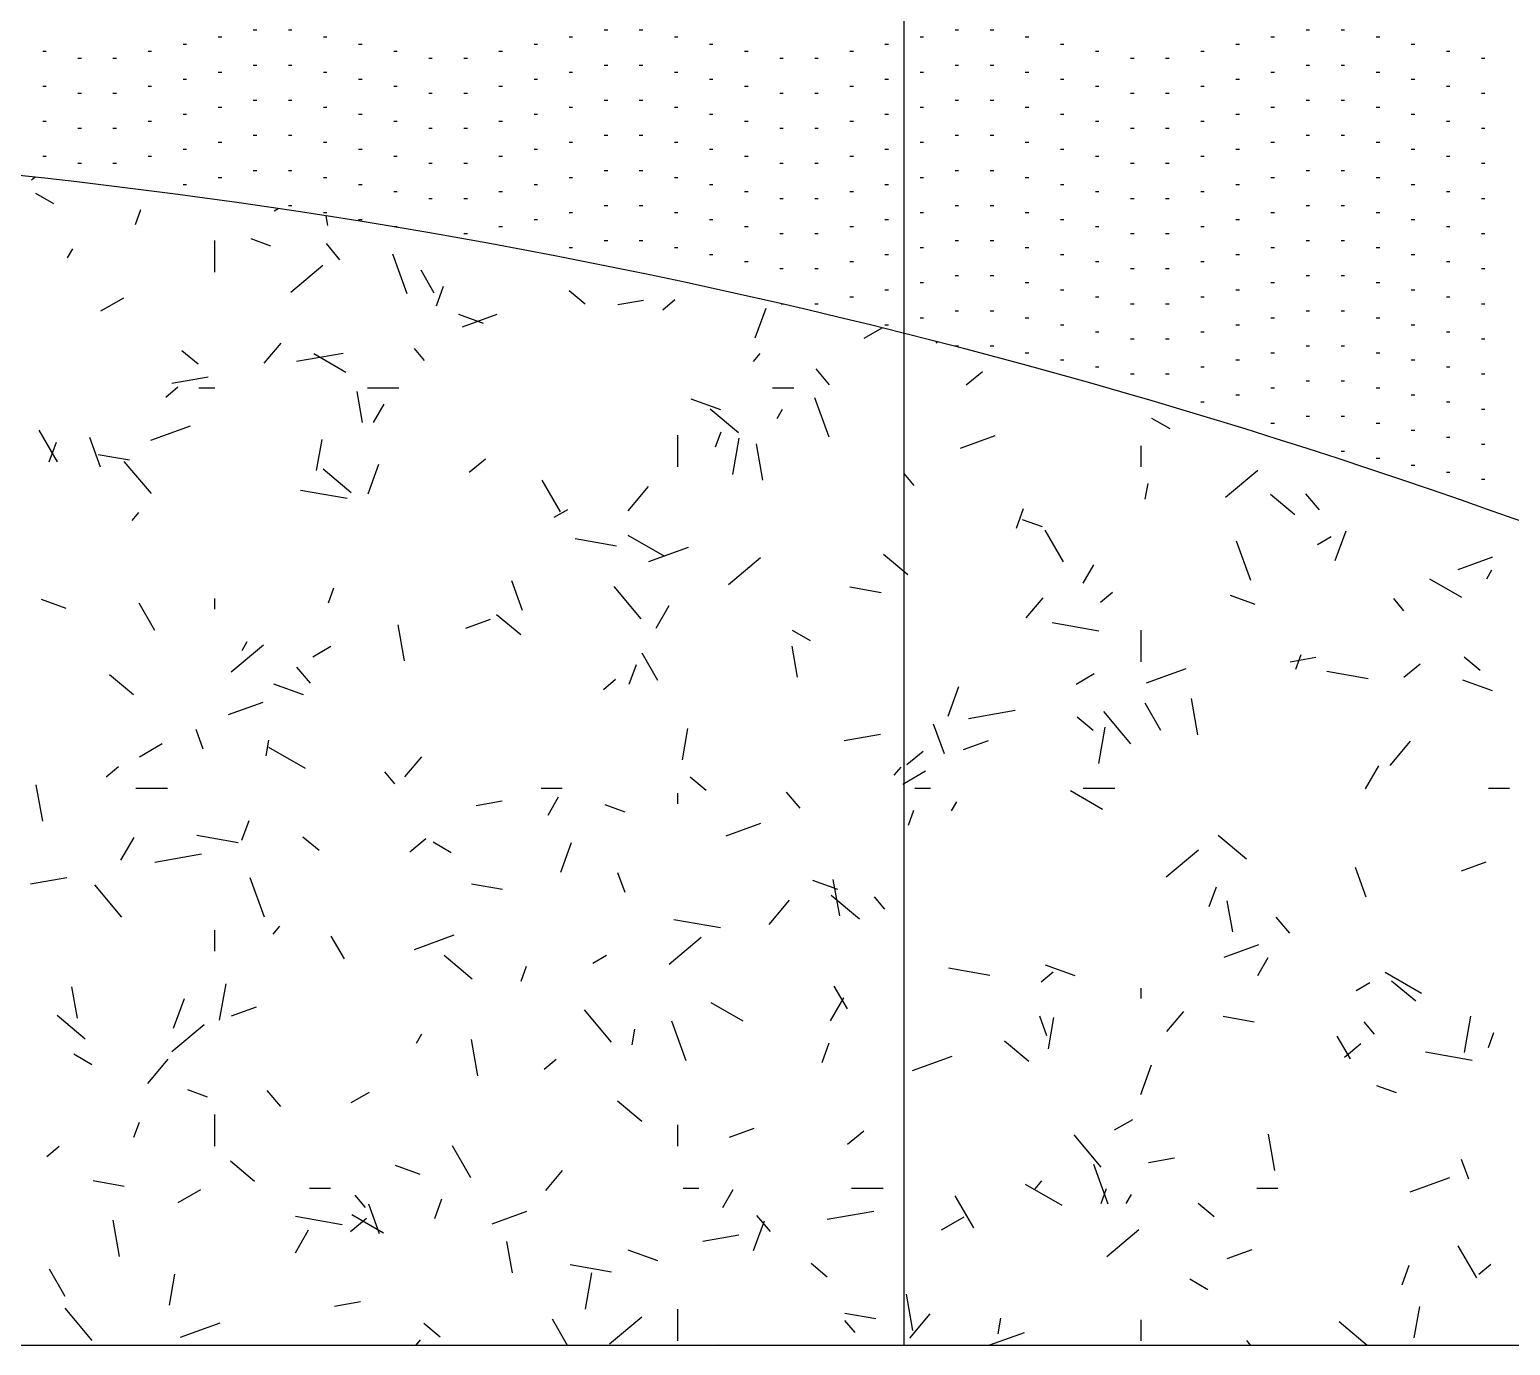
# Model space of a CAD drawing. Header units: inches. Extents: x -12530 to 36157, y 78659 to 110077.
# Drawn here: x 8826.1 to 8912.6, y 92373.4 to 92450.4 of the extents above; entities that cross this region are included whole.
import ezdxf

# ---------------------------------------------------------------- set-up
doc = ezdxf.new("R2010")
doc.units = ezdxf.units.IN
doc.header["$MEASUREMENT"] = 0
doc.layers.add('freecads.com', color=7, linetype='Continuous')

msp = doc.modelspace()

# ---------------------------------------------------------------- linework, layer by layer
at = {"layer": 'freecads.com', "ltscale": 0.4}
for p, q in [((8877.165, 92470.889), (8877.165, 92373.441)), ((8839.133, 92450.334), (8839.338, 92450.334)), ((8841.185, 92450.334), (8841.39, 92450.334)), ((8859.649, 92450.334), (8859.854, 92450.334)), ((8861.7, 92450.334), (8861.905, 92450.334)), ((8880.164, 92450.334), (8880.369, 92450.334)), ((8882.215, 92450.334), (8882.421, 92450.334)), ((8900.679, 92450.334), (8900.884, 92450.334)), ((8902.731, 92450.334), (8902.936, 92450.334)), ((8835.03, 92449.513), (8835.235, 92449.513)), ((8837.082, 92449.924), (8837.287, 92449.924)), ((8843.236, 92449.924), (8843.441, 92449.924)), ((8845.288, 92449.513), (8845.493, 92449.513)), ((8855.545, 92449.513), (8855.751, 92449.513)), ((8857.597, 92449.924), (8857.802, 92449.924)), ((8863.752, 92449.924), (8863.957, 92449.924)), ((8865.803, 92449.513), (8866.008, 92449.513)), ((8876.061, 92449.513), (8876.266, 92449.513)), ((8878.112, 92449.924), (8878.317, 92449.924)), ((8884.267, 92449.924), (8884.472, 92449.924)), ((8886.318, 92449.513), (8886.524, 92449.513)), ((8896.576, 92449.513), (8896.781, 92449.513)), ((8898.628, 92449.924), (8898.833, 92449.924)), ((8904.782, 92449.924), (8904.987, 92449.924)), ((8906.834, 92449.513), (8907.039, 92449.513)), ((8826.824, 92449.103), (8827.029, 92449.103)), ((8828.875, 92448.693), (8829.081, 92448.693)), ((8830.927, 92448.693), (8831.132, 92448.693)), ((8832.979, 92449.103), (8833.184, 92449.103)), ((8847.339, 92449.103), (8847.544, 92449.103)), ((8849.391, 92448.693), (8849.596, 92448.693)), ((8851.442, 92448.693), (8851.648, 92448.693)), ((8853.494, 92449.103), (8853.699, 92449.103)), ((8867.855, 92449.103), (8868.06, 92449.103)), ((8869.906, 92448.693), (8870.111, 92448.693)), ((8871.958, 92448.693), (8872.163, 92448.693)), ((8874.009, 92449.103), (8874.214, 92449.103)), ((8888.37, 92449.103), (8888.575, 92449.103)), ((8890.422, 92448.693), (8890.627, 92448.693)), ((8892.473, 92448.693), (8892.678, 92448.693)), ((8894.525, 92449.103), (8894.73, 92449.103)), ((8908.885, 92449.103), (8909.091, 92449.103)), ((8910.937, 92448.693), (8911.142, 92448.693)), ((8837.082, 92447.872), (8837.287, 92447.872)), ((8839.133, 92448.282), (8839.338, 92448.282)), ((8841.185, 92448.282), (8841.39, 92448.282)), ((8843.236, 92447.872), (8843.441, 92447.872)), ((8857.597, 92447.872), (8857.802, 92447.872)), ((8859.649, 92448.282), (8859.854, 92448.282)), ((8861.7, 92448.282), (8861.905, 92448.282)), ((8863.752, 92447.872), (8863.957, 92447.872)), ((8878.112, 92447.872), (8878.317, 92447.872)), ((8880.164, 92448.282), (8880.369, 92448.282)), ((8882.215, 92448.282), (8882.421, 92448.282)), ((8884.267, 92447.872), (8884.472, 92447.872)), ((8898.628, 92447.872), (8898.833, 92447.872)), ((8900.679, 92448.282), (8900.884, 92448.282)), ((8902.731, 92448.282), (8902.936, 92448.282)), ((8904.782, 92447.872), (8904.987, 92447.872)), ((8826.824, 92447.051), (8827.029, 92447.051)), ((8832.979, 92447.051), (8833.184, 92447.051)), ((8835.03, 92447.462), (8835.235, 92447.462)), ((8845.288, 92447.462), (8845.493, 92447.462)), ((8847.339, 92447.051), (8847.544, 92447.051)), ((8853.494, 92447.051), (8853.699, 92447.051)), ((8855.545, 92447.462), (8855.751, 92447.462)), ((8865.803, 92447.462), (8866.008, 92447.462)), ((8867.855, 92447.051), (8868.06, 92447.051)), ((8874.009, 92447.051), (8874.214, 92447.051)), ((8876.061, 92447.462), (8876.266, 92447.462)), ((8886.318, 92447.462), (8886.524, 92447.462)), ((8888.37, 92447.051), (8888.575, 92447.051)), ((8894.525, 92447.051), (8894.73, 92447.051)), ((8896.576, 92447.462), (8896.781, 92447.462)), ((8906.834, 92447.462), (8907.039, 92447.462)), ((8908.885, 92447.051), (8909.091, 92447.051)), ((8828.875, 92446.641), (8829.081, 92446.641)), ((8830.927, 92446.641), (8831.132, 92446.641)), ((8839.133, 92446.231), (8839.338, 92446.231)), ((8841.185, 92446.231), (8841.39, 92446.231)), ((8849.391, 92446.641), (8849.596, 92446.641)), ((8851.442, 92446.641), (8851.648, 92446.641)), ((8859.649, 92446.231), (8859.854, 92446.231)), ((8861.7, 92446.231), (8861.905, 92446.231)), ((8869.906, 92446.641), (8870.111, 92446.641)), ((8871.958, 92446.641), (8872.163, 92446.641)), ((8880.164, 92446.231), (8880.369, 92446.231)), ((8882.215, 92446.231), (8882.421, 92446.231)), ((8890.422, 92446.641), (8890.627, 92446.641)), ((8892.473, 92446.641), (8892.678, 92446.641)), ((8900.679, 92446.231), (8900.884, 92446.231)), ((8902.731, 92446.231), (8902.936, 92446.231)), ((8910.937, 92446.641), (8911.142, 92446.641)), ((8835.03, 92445.41), (8835.235, 92445.41)), ((8837.082, 92445.82), (8837.287, 92445.82)), ((8843.236, 92445.82), (8843.441, 92445.82)), ((8845.288, 92445.41), (8845.493, 92445.41)), ((8855.545, 92445.41), (8855.751, 92445.41)), ((8857.597, 92445.82), (8857.802, 92445.82)), ((8863.752, 92445.82), (8863.957, 92445.82)), ((8865.803, 92445.41), (8866.008, 92445.41)), ((8876.061, 92445.41), (8876.266, 92445.41)), ((8878.112, 92445.82), (8878.317, 92445.82)), ((8884.267, 92445.82), (8884.472, 92445.82)), ((8886.318, 92445.41), (8886.524, 92445.41)), ((8896.576, 92445.41), (8896.781, 92445.41)), ((8898.628, 92445.82), (8898.833, 92445.82)), ((8904.782, 92445.82), (8904.987, 92445.82)), ((8906.834, 92445.41), (8907.039, 92445.41)), ((8826.824, 92445), (8827.029, 92445)), ((8828.875, 92444.59), (8829.081, 92444.59)), ((8830.927, 92444.59), (8831.132, 92444.59)), ((8832.979, 92445), (8833.184, 92445)), ((8847.339, 92445), (8847.544, 92445)), ((8849.391, 92444.59), (8849.596, 92444.59)), ((8851.442, 92444.59), (8851.648, 92444.59)), ((8853.494, 92445), (8853.699, 92445)), ((8867.855, 92445), (8868.06, 92445)), ((8869.906, 92444.59), (8870.111, 92444.59)), ((8871.958, 92444.59), (8872.163, 92444.59)), ((8874.009, 92445), (8874.214, 92445)), ((8888.37, 92445), (8888.575, 92445)), ((8890.422, 92444.59), (8890.627, 92444.59)), ((8892.473, 92444.59), (8892.678, 92444.59)), ((8894.525, 92445), (8894.73, 92445)), ((8908.885, 92445), (8909.091, 92445)), ((8910.937, 92444.59), (8911.142, 92444.59)), ((8837.082, 92443.769), (8837.287, 92443.769)), ((8839.133, 92444.179), (8839.338, 92444.179)), ((8841.185, 92444.179), (8841.39, 92444.179)), ((8843.236, 92443.769), (8843.441, 92443.769)), ((8857.597, 92443.769), (8857.802, 92443.769)), ((8859.649, 92444.179), (8859.854, 92444.179)), ((8861.7, 92444.179), (8861.905, 92444.179)), ((8863.752, 92443.769), (8863.957, 92443.769)), ((8878.112, 92443.769), (8878.317, 92443.769)), ((8880.164, 92444.179), (8880.369, 92444.179)), ((8882.215, 92444.179), (8882.421, 92444.179)), ((8884.267, 92443.769), (8884.472, 92443.769)), ((8898.628, 92443.769), (8898.833, 92443.769)), ((8900.679, 92444.179), (8900.884, 92444.179)), ((8902.731, 92444.179), (8902.936, 92444.179)), ((8904.782, 92443.769), (8904.987, 92443.769)), ((8826.824, 92442.948), (8827.029, 92442.948)), ((8828.875, 92442.538), (8829.081, 92442.538)), ((8830.927, 92442.538), (8831.132, 92442.538)), ((8832.979, 92442.948), (8833.184, 92442.948)), ((8835.03, 92443.359), (8835.235, 92443.359)), ((8845.288, 92443.359), (8845.493, 92443.359)), ((8847.339, 92442.948), (8847.544, 92442.948)), ((8849.391, 92442.538), (8849.596, 92442.538)), ((8851.442, 92442.538), (8851.648, 92442.538)), ((8853.494, 92442.948), (8853.699, 92442.948)), ((8855.545, 92443.359), (8855.751, 92443.359)), ((8865.803, 92443.359), (8866.008, 92443.359)), ((8867.855, 92442.948), (8868.06, 92442.948)), ((8869.906, 92442.538), (8870.111, 92442.538)), ((8871.958, 92442.538), (8872.163, 92442.538)), ((8874.009, 92442.948), (8874.214, 92442.948)), ((8876.061, 92443.359), (8876.266, 92443.359)), ((8886.318, 92443.359), (8886.524, 92443.359)), ((8888.37, 92442.948), (8888.575, 92442.948)), ((8890.422, 92442.538), (8890.627, 92442.538)), ((8892.473, 92442.538), (8892.678, 92442.538)), ((8894.525, 92442.948), (8894.73, 92442.948)), ((8896.576, 92443.359), (8896.781, 92443.359)), ((8906.834, 92443.359), (8907.039, 92443.359)), ((8908.885, 92442.948), (8909.091, 92442.948)), ((8910.937, 92442.538), (8911.142, 92442.538)), ((8826.165, 92441.574), (8826.35, 92441.73)), ((8837.082, 92441.717), (8837.287, 92441.717)), ((8839.133, 92442.128), (8839.338, 92442.128)), ((8841.185, 92442.128), (8841.39, 92442.128)), ((8843.236, 92441.717), (8843.441, 92441.717)), ((8857.597, 92441.717), (8857.802, 92441.717)), ((8859.649, 92442.128), (8859.854, 92442.128)), ((8861.7, 92442.128), (8861.905, 92442.128)), ((8863.752, 92441.717), (8863.957, 92441.717)), ((8878.112, 92441.717), (8878.317, 92441.717)), ((8880.164, 92442.128), (8880.369, 92442.128)), ((8882.215, 92442.128), (8882.421, 92442.128)), ((8884.267, 92441.717), (8884.472, 92441.717)), ((8898.628, 92441.717), (8898.833, 92441.717)), ((8900.679, 92442.128), (8900.884, 92442.128)), ((8902.731, 92442.128), (8902.936, 92442.128)), ((8904.782, 92441.717), (8904.987, 92441.717)), ((8835.03, 92441.307), (8835.235, 92441.307)), ((8845.288, 92441.307), (8845.493, 92441.307)), ((8847.339, 92440.897), (8847.544, 92440.897)), ((8853.494, 92440.897), (8853.699, 92440.897)), ((8855.545, 92441.307), (8855.751, 92441.307)), ((8865.803, 92441.307), (8866.008, 92441.307)), ((8867.855, 92440.897), (8868.06, 92440.897)), ((8874.009, 92440.897), (8874.214, 92440.897)), ((8876.061, 92441.307), (8876.266, 92441.307)), ((8886.318, 92441.307), (8886.524, 92441.307)), ((8888.37, 92440.897), (8888.575, 92440.897)), ((8894.525, 92440.897), (8894.73, 92440.897)), ((8896.576, 92441.307), (8896.781, 92441.307)), ((8906.834, 92441.307), (8907.039, 92441.307)), ((8908.885, 92440.897), (8909.091, 92440.897)), ((8827.479, 92440.164), (8826.413, 92440.779)), ((8839.336, 92440.076), (8839.338, 92440.076)), ((8841.185, 92440.076), (8841.39, 92440.076)), ((8849.391, 92440.486), (8849.596, 92440.486)), ((8851.442, 92440.486), (8851.648, 92440.486)), ((8859.649, 92440.076), (8859.854, 92440.076)), ((8861.7, 92440.076), (8861.905, 92440.076)), ((8869.906, 92440.486), (8870.111, 92440.486)), ((8871.958, 92440.486), (8872.163, 92440.486)), ((8880.164, 92440.076), (8880.369, 92440.076)), ((8882.215, 92440.076), (8882.421, 92440.076)), ((8890.422, 92440.486), (8890.627, 92440.486)), ((8892.473, 92440.486), (8892.678, 92440.486)), ((8900.679, 92440.076), (8900.884, 92440.076)), ((8902.731, 92440.076), (8902.936, 92440.076)), ((8910.937, 92440.486), (8911.142, 92440.486)), ((8832.251, 92438.964), (8832.566, 92439.831)), ((8840.351, 92439.754), (8840.59, 92439.892)), ((8843.236, 92439.666), (8843.441, 92439.666)), ((8843.49, 92438.904), (8843.391, 92439.466)), ((8845.288, 92439.256), (8845.493, 92439.256)), ((8855.545, 92439.256), (8855.751, 92439.256)), ((8857.597, 92439.666), (8857.802, 92439.666)), ((8863.752, 92439.666), (8863.957, 92439.666)), ((8865.803, 92439.256), (8866.008, 92439.256)), ((8876.061, 92439.256), (8876.266, 92439.256)), ((8878.112, 92439.666), (8878.317, 92439.666)), ((8884.267, 92439.666), (8884.472, 92439.666)), ((8886.318, 92439.256), (8886.524, 92439.256)), ((8896.576, 92439.256), (8896.781, 92439.256)), ((8898.628, 92439.666), (8898.833, 92439.666)), ((8904.782, 92439.666), (8904.987, 92439.666)), ((8906.834, 92439.256), (8907.039, 92439.256)), ((8847.339, 92438.845), (8847.544, 92438.845)), ((8851.442, 92438.435), (8851.648, 92438.435)), ((8853.494, 92438.845), (8853.699, 92438.845)), ((8867.855, 92438.845), (8868.06, 92438.845)), ((8869.906, 92438.435), (8870.111, 92438.435)), ((8871.958, 92438.435), (8872.163, 92438.435)), ((8874.009, 92438.845), (8874.214, 92438.845)), ((8888.37, 92438.845), (8888.575, 92438.845)), ((8890.422, 92438.435), (8890.627, 92438.435)), ((8892.473, 92438.435), (8892.678, 92438.435)), ((8894.525, 92438.845), (8894.73, 92438.845)), ((8908.885, 92438.845), (8909.091, 92438.845)), ((8910.937, 92438.435), (8911.142, 92438.435)), ((8828.269, 92437.01), (8828.577, 92437.543)), ((8836.876, 92436.178), (8836.876, 92438.025)), ((8840.157, 92437.7), (8839.001, 92438.121)), ((8844.198, 92436.901), (8843.407, 92437.844)), ((8857.597, 92437.614), (8857.802, 92437.614)), ((8859.649, 92438.025), (8859.854, 92438.025)), ((8861.7, 92438.025), (8861.905, 92438.025)), ((8863.752, 92437.614), (8863.957, 92437.614)), ((8878.112, 92437.614), (8878.317, 92437.614)), ((8880.164, 92438.025), (8880.369, 92438.025)), ((8882.215, 92438.025), (8882.421, 92438.025)), ((8884.267, 92437.614), (8884.472, 92437.614)), ((8898.628, 92437.614), (8898.833, 92437.614)), ((8900.679, 92438.025), (8900.884, 92438.025)), ((8902.731, 92438.025), (8902.936, 92438.025)), ((8904.782, 92437.614), (8904.987, 92437.614)), ((8841.317, 92435.006), (8843.203, 92436.589)), ((8848.134, 92434.906), (8847.292, 92437.219)), ((8865.803, 92437.204), (8866.008, 92437.204)), ((8867.855, 92436.794), (8868.06, 92436.794)), ((8874.009, 92436.794), (8874.214, 92436.794)), ((8876.061, 92437.204), (8876.266, 92437.204)), ((8886.318, 92437.204), (8886.524, 92437.204)), ((8888.37, 92436.794), (8888.575, 92436.794)), ((8894.525, 92436.794), (8894.73, 92436.794)), ((8896.576, 92437.204), (8896.781, 92437.204)), ((8906.834, 92437.204), (8907.039, 92437.204)), ((8908.885, 92436.794), (8909.091, 92436.794)), ((8849.711, 92434.952), (8848.941, 92436.284)), ((8869.906, 92436.383), (8870.111, 92436.383)), ((8871.958, 92436.383), (8872.163, 92436.383)), ((8880.164, 92435.973), (8880.369, 92435.973)), ((8882.215, 92435.973), (8882.421, 92435.973)), ((8890.422, 92436.383), (8890.627, 92436.383)), ((8892.473, 92436.383), (8892.678, 92436.383)), ((8900.679, 92435.973), (8900.884, 92435.973)), ((8902.731, 92435.973), (8902.936, 92435.973)), ((8910.937, 92436.383), (8911.142, 92436.383)), ((8849.838, 92434.2), (8850.259, 92435.356)), ((8858.533, 92434.302), (8857.59, 92435.093)), ((8876.061, 92435.152), (8876.266, 92435.152)), ((8878.112, 92435.563), (8878.317, 92435.563)), ((8884.267, 92435.563), (8884.472, 92435.563)), ((8886.318, 92435.152), (8886.524, 92435.152)), ((8896.576, 92435.152), (8896.781, 92435.152)), ((8898.628, 92435.563), (8898.833, 92435.563)), ((8904.782, 92435.563), (8904.987, 92435.563)), ((8906.834, 92435.152), (8907.039, 92435.152)), ((8830.224, 92433.907), (8831.556, 92434.676)), ((8860.439, 92434.278), (8861.954, 92434.545)), ((8863.07, 92433.977), (8863.778, 92434.57)), ((8868.478, 92432.328), (8869.109, 92434.063)), ((8869.996, 92434.332), (8870.111, 92434.332)), ((8871.958, 92434.332), (8872.163, 92434.332)), ((8874.009, 92434.742), (8874.214, 92434.742)), ((8880.164, 92433.922), (8880.369, 92433.922)), ((8882.215, 92433.922), (8882.421, 92433.922)), ((8888.37, 92434.742), (8888.575, 92434.742)), ((8890.422, 92434.332), (8890.627, 92434.332)), ((8892.473, 92434.332), (8892.678, 92434.332)), ((8894.525, 92434.742), (8894.73, 92434.742)), ((8900.679, 92433.922), (8900.884, 92433.922)), ((8902.731, 92433.922), (8902.936, 92433.922)), ((8908.885, 92434.742), (8909.091, 92434.742)), ((8910.937, 92434.332), (8911.142, 92434.332)), ((8852.592, 92433.175), (8851.146, 92433.701)), ((8851.367, 92432.978), (8853.391, 92433.715)), ((8876.061, 92433.101), (8876.266, 92433.101)), ((8878.112, 92433.511), (8878.317, 92433.511)), ((8884.267, 92433.511), (8884.472, 92433.511)), ((8886.318, 92433.101), (8886.524, 92433.101)), ((8896.576, 92433.101), (8896.781, 92433.101)), ((8898.628, 92433.511), (8898.833, 92433.511)), ((8904.782, 92433.511), (8904.987, 92433.511)), ((8906.834, 92433.101), (8907.039, 92433.101)), ((8874.851, 92432.312), (8875.905, 92432.92)), ((8888.37, 92432.691), (8888.575, 92432.691)), ((8890.422, 92432.28), (8890.627, 92432.28)), ((8892.473, 92432.28), (8892.678, 92432.28)), ((8894.525, 92432.691), (8894.73, 92432.691)), ((8908.885, 92432.691), (8909.091, 92432.691)), ((8910.937, 92432.28), (8911.142, 92432.28)), ((8835.905, 92430.793), (8834.962, 92431.584)), ((8839.767, 92430.855), (8840.756, 92432.033)), ((8841.649, 92430.965), (8844.377, 92431.446)), ((8844.535, 92430.316), (8842.669, 92431.393)), ((8849.143, 92431.008), (8848.55, 92431.715)), ((8868.373, 92430.954), (8868.768, 92431.426)), ((8879.114, 92432.029), (8879.058, 92432.126)), ((8880.164, 92431.87), (8880.369, 92431.87)), ((8882.215, 92431.87), (8882.421, 92431.87)), ((8884.267, 92431.46), (8884.472, 92431.46)), ((8898.628, 92431.46), (8898.833, 92431.46)), ((8900.679, 92431.87), (8900.884, 92431.87)), ((8902.731, 92431.87), (8902.936, 92431.87)), ((8904.782, 92431.46), (8904.987, 92431.46)), ((8872.828, 92429.591), (8872.037, 92430.534)), ((8886.318, 92431.049), (8886.524, 92431.049)), ((8888.37, 92430.639), (8888.575, 92430.639)), ((8894.525, 92430.639), (8894.73, 92430.639)), ((8896.576, 92431.049), (8896.781, 92431.049)), ((8906.834, 92431.049), (8907.039, 92431.049)), ((8908.885, 92430.639), (8909.091, 92430.639)), ((8834.376, 92429.683), (8836.498, 92430.057)), ((8880.816, 92429.585), (8881.759, 92430.376)), ((8890.422, 92430.229), (8890.627, 92430.229)), ((8892.473, 92430.229), (8892.678, 92430.229)), ((8900.679, 92429.818), (8900.884, 92429.818)), ((8902.731, 92429.818), (8902.936, 92429.818)), ((8910.937, 92430.229), (8911.142, 92430.229)), ((8834.01, 92428.874), (8834.717, 92429.468)), ((8835.953, 92429.408), (8836.876, 92429.408)), ((8845.521, 92427.388), (8845.2, 92429.206)), ((8845.801, 92429.408), (8847.647, 92429.408)), ((8866.472, 92428.123), (8864.737, 92428.754)), ((8869.496, 92429.408), (8870.727, 92429.408)), ((8872.797, 92426.526), (8871.955, 92428.839)), ((8896.576, 92428.998), (8896.781, 92428.998)), ((8898.628, 92429.408), (8898.833, 92429.408)), ((8904.782, 92429.408), (8904.987, 92429.408)), ((8906.834, 92428.998), (8907.039, 92428.998)), ((8846.166, 92427.388), (8846.782, 92428.454)), ((8867.491, 92426.785), (8865.841, 92428.17)), ((8869.756, 92427.626), (8870.064, 92428.159)), ((8893.882, 92427.978), (8893.874, 92428.002)), ((8894.525, 92428.588), (8894.73, 92428.588)), ((8908.885, 92428.588), (8909.091, 92428.588)), ((8910.937, 92428.177), (8911.142, 92428.177)), ((8833.149, 92426.347), (8835.462, 92427.189)), ((8892.728, 92427.01), (8891.662, 92427.625)), ((8898.628, 92427.357), (8898.833, 92427.357)), ((8900.679, 92427.767), (8900.884, 92427.767)), ((8902.731, 92427.767), (8902.936, 92427.767)), ((8904.782, 92427.357), (8904.987, 92427.357)), ((8827.692, 92425.082), (8826.615, 92426.948)), ((8827.199, 92425.083), (8827.62, 92426.24)), ((8830.206, 92424.778), (8829.575, 92426.513)), ((8842.829, 92424.575), (8843.15, 92426.394)), ((8863.957, 92424.792), (8863.957, 92426.639)), ((8866.162, 92425.966), (8866.478, 92426.833)), ((8867.162, 92424.347), (8867.536, 92426.469)), ((8868.926, 92424.015), (8868.552, 92426.137)), ((8880.473, 92425.888), (8882.497, 92426.625)), ((8906.834, 92426.946), (8907.039, 92426.946)), ((8908.885, 92426.536), (8909.091, 92426.536)), ((8910.937, 92426.126), (8911.142, 92426.126)), ((8831.888, 92425.183), (8830.07, 92425.503)), ((8851.755, 92424.482), (8852.698, 92425.273)), ((8891.037, 92424.792), (8891.037, 92426.023)), ((8902.731, 92425.715), (8902.936, 92425.715)), ((8904.782, 92425.305), (8904.987, 92425.305)), ((8833.173, 92423.231), (8831.591, 92425.117)), ((8844.863, 92423.276), (8843.213, 92424.661)), ((8845.839, 92423.211), (8846.47, 92424.946)), ((8877.773, 92423.697), (8877.18, 92424.405)), ((8895.968, 92423.017), (8897.854, 92424.599)), ((8906.834, 92424.895), (8907.039, 92424.895)), ((8908.885, 92424.484), (8909.091, 92424.484)), ((8857.096, 92422.16), (8856.019, 92424.025)), ((8861.054, 92422.232), (8862.241, 92423.647)), ((8891.281, 92422.907), (8891.442, 92423.816)), ((8910.937, 92424.074), (8911.142, 92424.074)), ((8844.617, 92422.938), (8841.889, 92423.419)), ((8900.02, 92421.986), (8898.606, 92423.173)), ((8901.458, 92422.281), (8900.667, 92423.224)), ((8832.053, 92421.661), (8832.448, 92422.132)), ((8856.729, 92421.849), (8857.528, 92422.31)), ((8883.75, 92421.202), (8884.171, 92422.359)), ((8885.268, 92421.281), (8884.112, 92421.702)), ((8886.5, 92419.237), (8885.423, 92421.102)), ((8902.39, 92419.33), (8903.021, 92421.065)), ((8860.375, 92420.16), (8857.951, 92420.587)), ((8863.19, 92419.546), (8861.058, 92420.777)), ((8862.255, 92419.257), (8864.569, 92420.099)), ((8897.461, 92418.146), (8896.619, 92420.46)), ((8901.356, 92420.254), (8902.156, 92420.715)), ((8866.907, 92417.914), (8868.793, 92419.497)), ((8877.392, 92418.477), (8875.978, 92419.664)), ((8909.579, 92418.798), (8911.604, 92419.535)), ((8887.653, 92418.004), (8888.269, 92419.07)), ((8911.243, 92418.243), (8911.551, 92418.776)), ((8843.523, 92416.849), (8843.839, 92417.717)), ((8854.87, 92416.399), (8854.238, 92418.134)), ((8861.803, 92415.921), (8860.221, 92417.807)), ((8875.831, 92417.434), (8874.013, 92417.755)), ((8888.66, 92416.885), (8889.367, 92417.478)), ((8909.785, 92417.163), (8907.919, 92418.24)), ((8828.189, 92416.513), (8826.743, 92417.039)), ((8833.385, 92415.222), (8832.462, 92416.821)), ((8836.876, 92416.483), (8836.876, 92417.099)), ((8862.678, 92415.367), (8863.448, 92416.7)), ((8884.319, 92415.967), (8885.308, 92417.146)), ((8897.703, 92416.756), (8896.257, 92417.282)), ((8906.403, 92416.387), (8905.81, 92417.094)), ((8851.556, 92415.363), (8853.002, 92415.889)), ((8854.764, 92414.968), (8853.349, 92416.155)), ((8847.979, 92413.447), (8847.605, 92415.569)), ((8871.718, 92414.622), (8870.652, 92415.237)), ((8888.56, 92415.19), (8885.832, 92415.671)), ((8891.037, 92413.406), (8891.037, 92415.253)), ((8837.847, 92412.812), (8839.733, 92414.394)), ((8838.473, 92414.063), (8838.781, 92414.596)), ((8842.604, 92413.694), (8843.67, 92414.309)), ((8870.957, 92412.499), (8870.636, 92414.318)), ((8861.11, 92412.086), (8861.531, 92413.242)), ((8862.789, 92412.299), (8861.866, 92413.898)), ((8899.743, 92413.398), (8901.258, 92413.665)), ((8900.074, 92412.968), (8900.39, 92413.836)), ((8906.406, 92412.493), (8907.349, 92413.284)), ((8910.864, 92412.887), (8909.921, 92413.678)), ((8832.136, 92411.46), (8830.721, 92412.647)), ((8842.47, 92412.151), (8841.679, 92413.094)), ((8859.6, 92411.782), (8860.307, 92412.376)), ((8887.232, 92412.099), (8888.298, 92412.714)), ((8891.362, 92412.167), (8893.675, 92413.009)), ((8904.318, 92412.411), (8901.894, 92412.839)), ((8911.583, 92411.704), (8909.848, 92412.335)), ((8842.069, 92411.461), (8840.334, 92412.093)), ((8879.75, 92410.213), (8880.382, 92411.948)), ((8837.676, 92410.311), (8839.7, 92411.048)), ((8880.954, 92410.085), (8883.681, 92410.566)), ((8892.193, 92409.376), (8891.27, 92410.975)), ((8894.362, 92409.127), (8893.988, 92411.248)), ((8879.533, 92408.019), (8878.902, 92409.754)), ((8888.236, 92409.378), (8887.293, 92410.169)), ((8890.433, 92408.61), (8888.851, 92410.496)), ((8836.205, 92408.295), (8835.784, 92409.452)), ((8839.89, 92407.907), (8840.05, 92408.817)), ((8864.223, 92407.679), (8864.544, 92409.497)), ((8873.68, 92408.802), (8875.802, 92409.176)), ((8880.662, 92408.273), (8882.108, 92408.799)), ((8888.556, 92407.451), (8888.93, 92409.572)), ((8832.477, 92407.847), (8833.81, 92408.616)), ((8842.18, 92407.158), (8840.048, 92408.389)), ((8877.345, 92407.39), (8878.288, 92408.181)), ((8905.606, 92407.345), (8906.792, 92408.759)), ((8830.539, 92406.68), (8831.246, 92407.273)), ((8847.999, 92406.674), (8848.988, 92407.852)), ((8876.604, 92406.774), (8877, 92407.245)), ((8904.165, 92405.983), (8904.935, 92407.316)), ((8826.818, 92404.091), (8826.443, 92406.213)), ((8847.415, 92406.258), (8846.822, 92406.965)), ((8865.608, 92405.869), (8864.665, 92406.661)), ((8877.105, 92406.252), (8878.437, 92407.021)), ((8832.26, 92406.021), (8834.107, 92406.021)), ((8855.956, 92406.021), (8857.187, 92406.021)), ((8856.37, 92404.44), (8856.985, 92405.506)), ((8863.957, 92405.097), (8863.957, 92405.713)), ((8871.1, 92404.841), (8870.309, 92405.784)), ((8877.805, 92406.021), (8878.728, 92406.021)), ((8888.774, 92404.775), (8886.909, 92405.852)), ((8887.652, 92406.021), (8889.498, 92406.021)), ((8911.347, 92406.021), (8912.578, 92406.021)), ((8852.163, 92405.008), (8853.679, 92405.276)), ((8860.865, 92404.62), (8859.708, 92405.041)), ((8877.435, 92403.852), (8877.751, 92404.719)), ((8879.96, 92404.679), (8880.268, 92405.212)), ((8838.471, 92402.969), (8838.892, 92404.126)), ((8866.782, 92403.221), (8868.806, 92403.958)), ((8831.395, 92401.803), (8832.165, 92403.136)), ((8838.255, 92402.812), (8835.831, 92403.239)), ((8842.98, 92402.361), (8842.037, 92403.152)), ((8848.284, 92402.288), (8849.227, 92403.079)), ((8850.708, 92402.234), (8849.642, 92402.85)), ((8857.111, 92401.097), (8857.742, 92402.832)), ((8897.194, 92401.862), (8895.544, 92403.246)), ((8833.374, 92401.695), (8836.101, 92402.176)), ((8892.497, 92400.822), (8894.383, 92402.405)), ((8860.869, 92399.916), (8860.448, 92401.072)), ((8904.197, 92399.639), (8903.565, 92401.374)), ((8909.769, 92401.183), (8911.215, 92401.709)), ((8826.101, 92400.413), (8828.222, 92400.787)), ((8831.445, 92398.481), (8829.862, 92400.367)), ((8839.784, 92398.464), (8838.942, 92400.777)), ((8853.711, 92400.086), (8851.893, 92400.407)), ((8873.3, 92400.094), (8871.854, 92400.62)), ((8873.415, 92398.559), (8873.041, 92400.68)), ((8895.022, 92399.088), (8895.443, 92400.244)), ((8869.286, 92398.051), (8870.472, 92399.466)), ((8874.566, 92398.353), (8872.915, 92399.737)), ((8876.045, 92398.948), (8875.452, 92399.655)), ((8896.393, 92397.611), (8896.072, 92399.429)), ((8899.73, 92397.531), (8898.939, 92398.474)), ((8836.876, 92396.481), (8836.876, 92397.712)), ((8840.284, 92397.48), (8840.68, 92397.951)), ((8866.439, 92397.842), (8863.712, 92398.323)), ((8844.464, 92396.033), (8843.694, 92397.366)), ((8848.564, 92396.59), (8850.878, 92397.432)), ((8863.437, 92395.72), (8865.322, 92397.302)), ((8895.888, 92396.131), (8897.913, 92396.868)), ((8851.937, 92394.844), (8850.287, 92396.229)), ((8858.982, 92395.789), (8859.782, 92396.251)), ((8897.857, 92395.057), (8898.472, 92396.123)), ((8854.795, 92394.735), (8855.111, 92395.603)), ((8882.198, 92395.063), (8879.774, 92395.491)), ((8885.189, 92394.69), (8885.897, 92395.284)), ((8887.18, 92395.042), (8885.445, 92395.674)), ((8907.429, 92394.004), (8905.297, 92395.235)), ((8828.848, 92392.575), (8828.527, 92394.394)), ((8837.165, 92392.452), (8837.539, 92394.573)), ((8873.867, 92393.111), (8873.098, 92394.443)), ((8891.037, 92393.711), (8891.037, 92394.327)), ((8903.61, 92394.194), (8904.409, 92394.655)), ((8907.095, 92393.554), (8905.68, 92394.741)), ((8834.472, 92391.981), (8835.103, 92393.716)), ((8837.865, 92392.696), (8839.311, 92393.222)), ((8867.764, 92392.387), (8865.899, 92393.464)), ((8872.882, 92392.42), (8873.651, 92393.752)), ((8829.309, 92391.335), (8827.659, 92392.72)), ((8860.075, 92391.171), (8858.492, 92393.057)), ((8864.448, 92390.084), (8863.606, 92392.397)), ((8885.533, 92391.536), (8885.112, 92392.693)), ((8885.617, 92390.783), (8885.938, 92392.601)), ((8892.55, 92391.787), (8893.539, 92392.965)), ((8897.654, 92392.338), (8895.836, 92392.659)), ((8904.675, 92391.637), (8904.082, 92392.345)), ((8909.95, 92390.554), (8910.324, 92392.676)), ((8834.376, 92390.617), (8836.262, 92392.2)), ((8848.677, 92391.115), (8848.984, 92391.648)), ((8861.284, 92391.011), (8861.444, 92391.92)), ((8903.271, 92390.188), (8902.502, 92391.521)), ((8911.347, 92390.854), (8911.662, 92391.721)), ((8852.254, 92389.203), (8851.88, 92391.324)), ((8872.383, 92389.971), (8872.804, 92391.128)), ((8884.466, 92390.045), (8883.052, 92391.232)), ((8902.935, 92390.298), (8903.878, 92391.089)), ((8829.698, 92389.846), (8828.632, 92390.462)), ((8832.966, 92388.758), (8834.152, 92390.172)), ((8856.129, 92389.588), (8856.836, 92390.181)), ((8877.671, 92389.5), (8879.984, 92390.342)), ((8891.023, 92388.099), (8891.654, 92389.834)), ((8910.383, 92390.094), (8907.655, 92390.574)), ((8836.462, 92387.959), (8835.305, 92388.38)), ((8840.741, 92387.402), (8839.95, 92388.345)), ((8844.858, 92387.634), (8845.924, 92388.25)), ((8905.976, 92388.201), (8904.819, 92388.622)), ((8861.838, 92386.536), (8860.424, 92387.723)), ((8832.156, 92385.619), (8832.472, 92386.486)), ((8836.876, 92385.095), (8836.876, 92386.941)), ((8863.957, 92385.095), (8863.957, 92386.326)), ((8889.485, 92386.039), (8890.551, 92386.654)), ((8866.971, 92385.606), (8868.417, 92386.132)), ((8873.874, 92385.196), (8874.817, 92385.987)), ((8888.705, 92383.861), (8887.122, 92385.747)), ((8898.851, 92383.67), (8898.477, 92385.791)), ((8827.068, 92384.485), (8827.775, 92385.079)), ((8851.849, 92383.241), (8850.772, 92385.107)), ((8839.21, 92383.028), (8837.796, 92384.214)), ((8848.896, 92383.433), (8847.451, 92383.959)), ((8856.23, 92382.493), (8857.219, 92383.672)), ((8889.111, 92381.704), (8888.269, 92384.018)), ((8891.468, 92384.128), (8892.983, 92384.395)), ((8910.196, 92383.157), (8909.775, 92384.313)), ((8831.591, 92382.738), (8829.773, 92383.059)), ((8886.419, 92381.616), (8884.287, 92382.847)), ((8884.836, 92382.593), (8885.232, 92383.064)), ((8906.777, 92382.41), (8909.09, 92383.252)), ((8834.731, 92381.787), (8836.063, 92382.557)), ((8842.416, 92382.633), (8843.647, 92382.633)), ((8845.687, 92381.508), (8845.093, 92382.215)), ((8849.743, 92380.855), (8850.164, 92382.012)), ((8864.264, 92382.633), (8865.188, 92382.633)), ((8866.574, 92381.493), (8867.189, 92382.559)), ((8874.112, 92382.633), (8875.958, 92382.633)), ((8881.253, 92380.319), (8880.176, 92382.184)), ((8888.707, 92381.737), (8889.023, 92382.605)), ((8890.163, 92381.732), (8890.471, 92382.265)), ((8897.807, 92382.633), (8899.038, 92382.633)), ((8846.754, 92379.999), (8844.888, 92381.076)), ((8846.52, 92379.957), (8845.888, 92381.692)), ((8853.091, 92380.554), (8855.115, 92381.291)), ((8872.678, 92380.815), (8875.406, 92381.296)), ((8895.31, 92380.946), (8894.367, 92381.737)), ((8831.306, 92378.635), (8830.932, 92380.756)), ((8844.319, 92380.494), (8841.592, 92380.975)), ((8844.813, 92380.093), (8845.756, 92380.884)), ((8868.383, 92378.983), (8869.015, 92380.718)), ((8869.371, 92380.091), (8868.58, 92381.034)), ((8879.358, 92380.192), (8880.691, 92380.961)), ((8889.026, 92378.628), (8890.912, 92380.21)), ((8841.599, 92378.856), (8842.368, 92380.189)), ((8854.284, 92377.687), (8853.964, 92379.505)), ((8865.405, 92379.533), (8867.526, 92379.907)), ((8862.777, 92378.381), (8861.042, 92379.012)), ((8896.078, 92378.516), (8897.524, 92379.042)), ((8910.657, 92377.396), (8909.58, 92379.262)), ((8828.139, 92376.303), (8827.215, 92377.902)), ((8860.078, 92377.715), (8857.654, 92378.143)), ((8858.559, 92375.555), (8858.933, 92377.677)), ((8872.682, 92377.437), (8871.739, 92378.228)), ((8906.295, 92376.974), (8906.716, 92378.13)), ((8910.779, 92377.598), (8911.487, 92378.192)), ((8834.226, 92375.784), (8834.546, 92377.602)), ((8894.947, 92376.692), (8893.881, 92377.308)), ((8843.888, 92375.739), (8845.403, 92376.006)), ((8877.69, 92374.314), (8877.316, 92376.436)), ((8829.716, 92373.731), (8828.134, 92375.617)), ((8859.966, 92373.525), (8861.852, 92375.108)), ((8863.957, 92373.709), (8863.957, 92375.555)), ((8875.534, 92374.99), (8873.716, 92375.31)), ((8877.517, 92373.871), (8878.704, 92375.285)), ((8882.678, 92374.115), (8882.838, 92375.024)), ((8907.011, 92373.886), (8907.332, 92375.705)), ((8834.873, 92373.923), (8837.186, 92374.765)), ((8850.054, 92373.929), (8849.111, 92374.72)), ((8857.507, 92373.441), (8856.619, 92374.98)), ((8874.317, 92374.198), (8873.723, 92374.905)), ((8882.197, 92373.464), (8884.222, 92374.201)), ((8891.037, 92373.709), (8891.037, 92374.94)), ((8904.254, 92373.441), (8902.618, 92374.814)), ((8848.635, 92373.441), (8848.912, 92373.771)), ((8866.366, 92373.441), (8866.384, 92373.489)), ((8897.447, 92373.441), (8897.21, 92373.724))]:
    msp.add_line(p, q, dxfattribs=at)
at = {"layer": 'freecads.com'}
msp.add_line((9168.405, 92373.441), (8514.66, 92373.441), dxfattribs=at)
msp.add_arc((8785.088, 92065.827), 378.16, 69.30774, 105.9677, dxfattribs=at)

doc.saveas('drawing.dxf')
